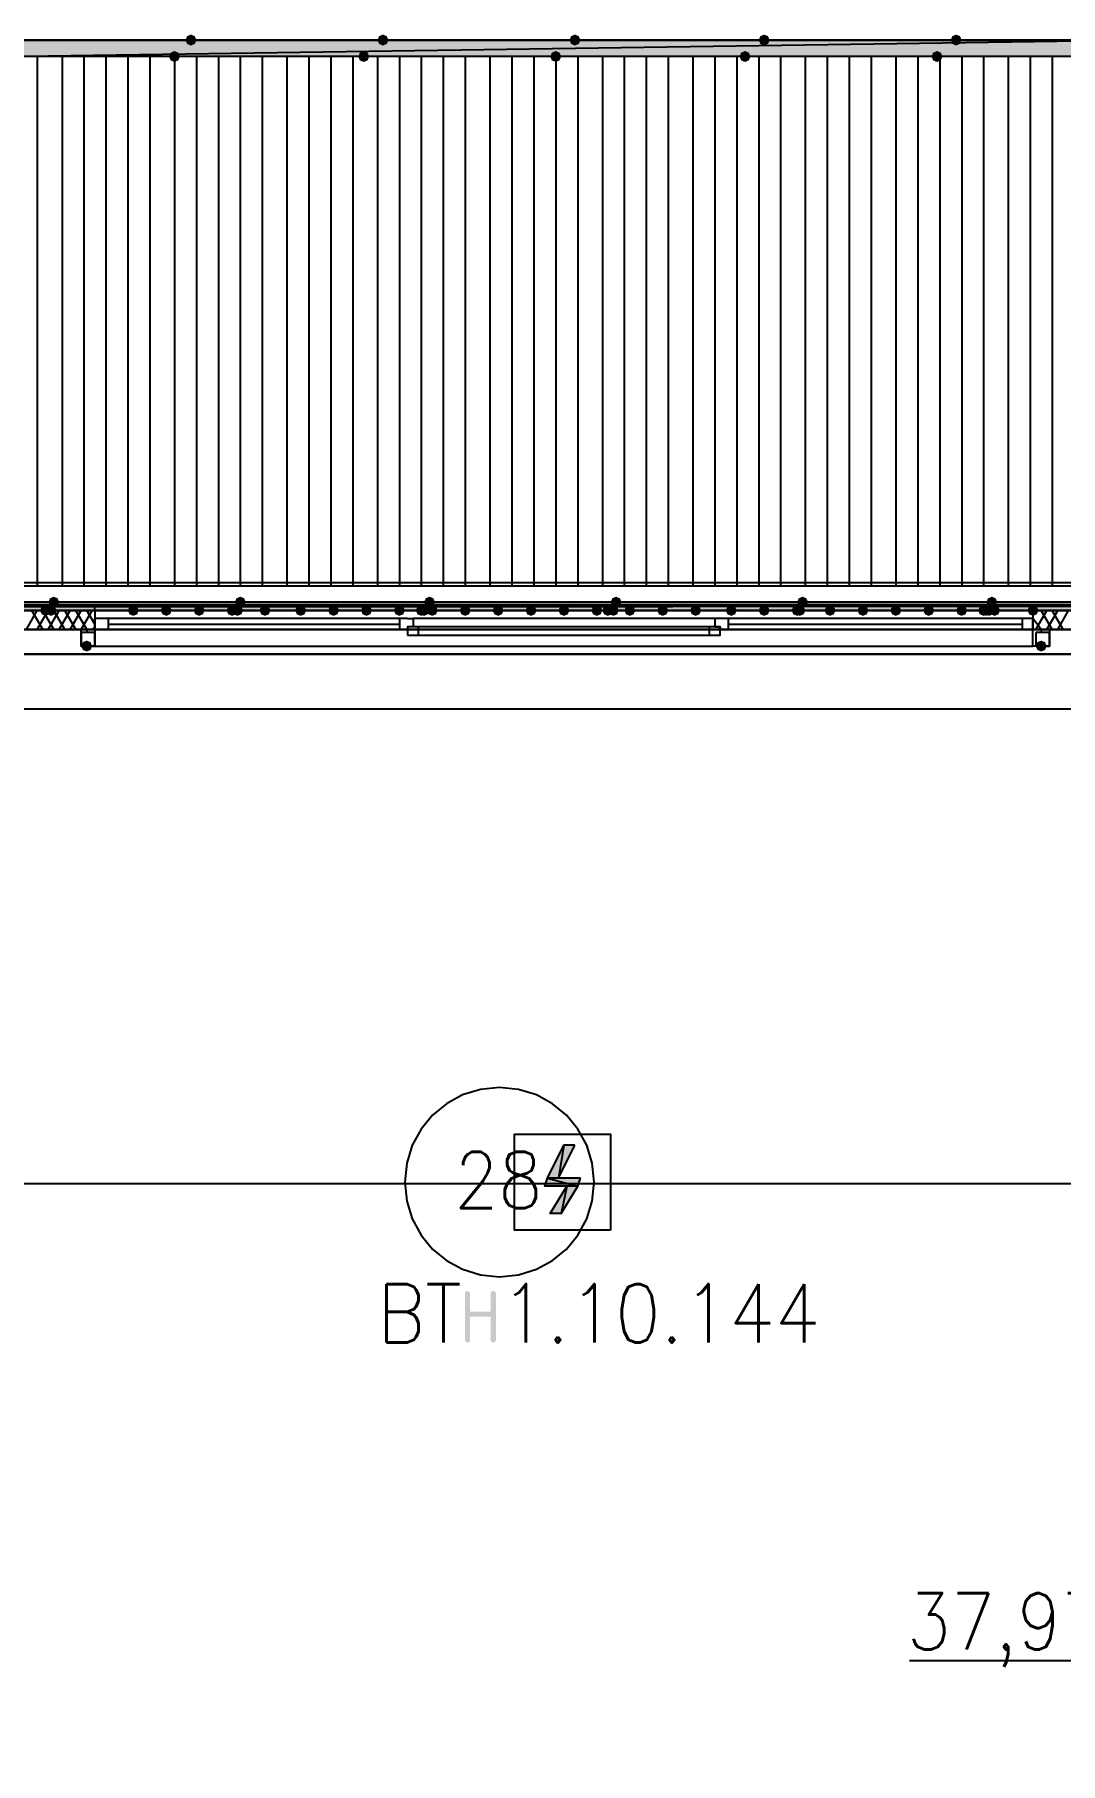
# Model space of a CAD drawing. Header units: millimetres. Extents: x 0 to 420, y 0 to 297.
# Drawn here: x 224.96 to 240.79, y 204.75 to 231.44 of the extents above; entities that cross this region are included whole.
import ezdxf

# ---------------------------------------------------------------- set-up
doc = ezdxf.new("R2010")
doc.units = ezdxf.units.MM
doc.layers.get('0').update_dxf_attribs({"linetype": 'CONTINUOUS'})
doc.styles.get("Standard").update_dxf_attribs({"font": 'STANDARD'})

msp = doc.modelspace()

# ---------------------------------------------------------------- hatches: boundary and pattern name
at = {"true_color": 0x0000fe}
for points in [[(227.457, 231.351667), (227.432129, 231.291871), (227.372333, 231.267), (227.312537, 231.291871), (227.287667, 231.351667), (227.312537, 231.411462), (227.372333, 231.436333), (227.432129, 231.411463)], [(230.420333, 231.351667), (230.395462, 231.291871), (230.335667, 231.267), (230.275871, 231.291871), (230.251, 231.351667), (230.275871, 231.411462), (230.335667, 231.436333), (230.395462, 231.411463)], [(233.383667, 231.351667), (233.358796, 231.291871), (233.299, 231.267), (233.239204, 231.291871), (233.214333, 231.351667), (233.239204, 231.411462), (233.299, 231.436333), (233.358796, 231.411463)], [(236.304667, 231.351667), (236.279796, 231.291871), (236.22, 231.267), (236.160204, 231.291871), (236.135333, 231.351667), (236.160204, 231.411462), (236.22, 231.436333), (236.279796, 231.411463)], [(239.268, 231.351667), (239.243129, 231.291871), (239.183333, 231.267), (239.123538, 231.291871), (239.098667, 231.351667), (239.123537, 231.411462), (239.183333, 231.436333), (239.243129, 231.411463)], [(227.203, 231.097667), (227.178129, 231.037871), (227.118333, 231.013), (227.058538, 231.037871), (227.033667, 231.097667), (227.058537, 231.157462), (227.118333, 231.182333), (227.178129, 231.157463)], [(230.124, 231.097667), (230.099129, 231.037871), (230.039333, 231.013), (229.979537, 231.037871), (229.954667, 231.097667), (229.979537, 231.157462), (230.039333, 231.182333), (230.099129, 231.157463)], [(233.087333, 231.097667), (233.062462, 231.037871), (233.002667, 231.013), (232.942871, 231.037871), (232.918, 231.097667), (232.942871, 231.157462), (233.002667, 231.182333), (233.062462, 231.157463)], [(236.008333, 231.097667), (235.983462, 231.037871), (235.923667, 231.013), (235.863871, 231.037871), (235.839, 231.097667), (235.863871, 231.157462), (235.923667, 231.182333), (235.983462, 231.157463)], [(238.971667, 231.097667), (238.946796, 231.037871), (238.887, 231.013), (238.827204, 231.037871), (238.802333, 231.097667), (238.827204, 231.157462), (238.887, 231.182333), (238.946796, 231.157463)], [(225.213333, 222.546333), (225.188462, 222.486537), (225.128667, 222.461667), (225.068871, 222.486537), (225.044, 222.546333), (225.068871, 222.606129), (225.128667, 222.631), (225.188462, 222.606129)], [(225.298, 222.546333), (225.273129, 222.486537), (225.213333, 222.461667), (225.153538, 222.486537), (225.128667, 222.546333), (225.153537, 222.606129), (225.213333, 222.631), (225.273129, 222.606129)], [(225.298, 222.546333), (225.273129, 222.486537), (225.213333, 222.461667), (225.153538, 222.486537), (225.128667, 222.546333), (225.153537, 222.606129), (225.213333, 222.631), (225.273129, 222.606129)], [(225.340333, 222.673333), (225.315462, 222.613537), (225.255667, 222.588667), (225.195871, 222.613537), (225.171, 222.673333), (225.195871, 222.733129), (225.255667, 222.758), (225.315462, 222.733129)], [(228.092, 222.546333), (228.067129, 222.486537), (228.007333, 222.461667), (227.947538, 222.486537), (227.922667, 222.546333), (227.947537, 222.606129), (228.007333, 222.631), (228.067129, 222.606129)], [(228.176667, 222.546333), (228.151796, 222.486537), (228.092, 222.461667), (228.032204, 222.486537), (228.007333, 222.546333), (228.032204, 222.606129), (228.092, 222.631), (228.151796, 222.606129)], [(228.176667, 222.546333), (228.151796, 222.486537), (228.092, 222.461667), (228.032204, 222.486537), (228.007333, 222.546333), (228.032204, 222.606129), (228.092, 222.631), (228.151796, 222.606129)], [(228.219, 222.673333), (228.194129, 222.613537), (228.134333, 222.588667), (228.074538, 222.613537), (228.049667, 222.673333), (228.074537, 222.733129), (228.134333, 222.758), (228.194129, 222.733129)], [(231.013, 222.546333), (230.988129, 222.486537), (230.928333, 222.461667), (230.868538, 222.486537), (230.843667, 222.546333), (230.868537, 222.606129), (230.928333, 222.631), (230.988129, 222.606129)], [(231.055333, 222.546333), (231.030462, 222.486537), (230.970667, 222.461667), (230.910871, 222.486537), (230.886, 222.546333), (230.910871, 222.606129), (230.970667, 222.631), (231.030462, 222.606129)], [(231.055333, 222.546333), (231.030462, 222.486537), (230.970667, 222.461667), (230.910871, 222.486537), (230.886, 222.546333), (230.910871, 222.606129), (230.970667, 222.631), (231.030462, 222.606129)], [(231.14, 222.673333), (231.115129, 222.613537), (231.055333, 222.588667), (230.995538, 222.613537), (230.970667, 222.673333), (230.995537, 222.733129), (231.055333, 222.758), (231.115129, 222.733129)], [(233.891667, 222.546333), (233.866796, 222.486537), (233.807, 222.461667), (233.747204, 222.486537), (233.722333, 222.546333), (233.747204, 222.606129), (233.807, 222.631), (233.866796, 222.606129)], [(233.976333, 222.546333), (233.951462, 222.486537), (233.891667, 222.461667), (233.831871, 222.486537), (233.807, 222.546333), (233.831871, 222.606129), (233.891667, 222.631), (233.951462, 222.606129)], [(233.976333, 222.546333), (233.951462, 222.486537), (233.891667, 222.461667), (233.831871, 222.486537), (233.807, 222.546333), (233.831871, 222.606129), (233.891667, 222.631), (233.951462, 222.606129)], [(234.018667, 222.673333), (233.993796, 222.613537), (233.934, 222.588667), (233.874204, 222.613537), (233.849333, 222.673333), (233.874204, 222.733129), (233.934, 222.758), (233.993796, 222.733129)], [(236.812667, 222.546333), (236.787796, 222.486537), (236.728, 222.461667), (236.668204, 222.486537), (236.643333, 222.546333), (236.668204, 222.606129), (236.728, 222.631), (236.787796, 222.606129)], [(236.855, 222.546333), (236.830129, 222.486537), (236.770333, 222.461667), (236.710538, 222.486537), (236.685667, 222.546333), (236.710537, 222.606129), (236.770333, 222.631), (236.830129, 222.606129)], [(236.855, 222.546333), (236.830129, 222.486537), (236.770333, 222.461667), (236.710538, 222.486537), (236.685667, 222.546333), (236.710537, 222.606129), (236.770333, 222.631), (236.830129, 222.606129)], [(236.897333, 222.673333), (236.872462, 222.613537), (236.812667, 222.588667), (236.752871, 222.613537), (236.728, 222.673333), (236.752871, 222.733129), (236.812667, 222.758), (236.872462, 222.733129)], [(239.691333, 222.546333), (239.666462, 222.486537), (239.606667, 222.461667), (239.546871, 222.486537), (239.522, 222.546333), (239.546871, 222.606129), (239.606667, 222.631), (239.666462, 222.606129)], [(239.733667, 222.546333), (239.708796, 222.486537), (239.649, 222.461667), (239.589204, 222.486537), (239.564333, 222.546333), (239.589204, 222.606129), (239.649, 222.631), (239.708796, 222.606129)], [(239.776, 222.546333), (239.751129, 222.486537), (239.691333, 222.461667), (239.631538, 222.486537), (239.606667, 222.546333), (239.631537, 222.606129), (239.691333, 222.631), (239.751129, 222.606129)], [(239.818333, 222.673333), (239.793462, 222.613537), (239.733667, 222.588667), (239.673871, 222.613537), (239.649, 222.673333), (239.673871, 222.733129), (239.733667, 222.758), (239.793462, 222.733129)]]:
    msp.add_hatch(color=0, dxfattribs=at).paths.add_polyline_path(points, flags=0)
at = {"true_color": 0x000007}
h = msp.add_hatch(color=0, dxfattribs=at)
h.paths.add_polyline_path([(241.808, 231.097667), (224.451333, 231.097667), (241.808, 231.351667)], flags=0)
h.paths.add_polyline_path([(224.451333, 231.097667), (241.808, 231.351667), (224.451333, 231.351667)], flags=0)
h = msp.add_hatch(color=0, dxfattribs=at)
h.paths.add_polyline_path([(119.507, 222.673333), (381.550333, 222.673333), (119.507, 222.546333)], flags=0)
h.paths.add_polyline_path([(381.550333, 222.673333), (119.507, 222.546333), (381.550333, 222.546333)], flags=0)
for points in [[(226.568, 222.546333), (226.543129, 222.486537), (226.483333, 222.461667), (226.423538, 222.486537), (226.398667, 222.546333), (226.423537, 222.606129), (226.483333, 222.631), (226.543129, 222.606129)], [(227.076, 222.546333), (227.051129, 222.486537), (226.991333, 222.461667), (226.931538, 222.486537), (226.906667, 222.546333), (226.931537, 222.606129), (226.991333, 222.631), (227.051129, 222.606129)], [(227.584, 222.546333), (227.559129, 222.486537), (227.499333, 222.461667), (227.439538, 222.486537), (227.414667, 222.546333), (227.439537, 222.606129), (227.499333, 222.631), (227.559129, 222.606129)], [(228.092, 222.546333), (228.067129, 222.486537), (228.007333, 222.461667), (227.947538, 222.486537), (227.922667, 222.546333), (227.947537, 222.606129), (228.007333, 222.631), (228.067129, 222.606129)], [(228.6, 222.546333), (228.575129, 222.486537), (228.515333, 222.461667), (228.455537, 222.486537), (228.430667, 222.546333), (228.455537, 222.606129), (228.515333, 222.631), (228.575129, 222.606129)], [(229.150333, 222.546333), (229.125462, 222.486537), (229.065667, 222.461667), (229.005871, 222.486537), (228.981, 222.546333), (229.005871, 222.606129), (229.065667, 222.631), (229.125462, 222.606129)], [(229.658333, 222.546333), (229.633463, 222.486537), (229.573667, 222.461667), (229.513871, 222.486537), (229.489, 222.546333), (229.513871, 222.606129), (229.573667, 222.631), (229.633462, 222.606129)], [(230.166333, 222.546333), (230.141462, 222.486537), (230.081667, 222.461667), (230.021871, 222.486537), (229.997, 222.546333), (230.021871, 222.606129), (230.081667, 222.631), (230.141462, 222.606129)], [(230.674333, 222.546333), (230.649463, 222.486537), (230.589667, 222.461667), (230.529871, 222.486537), (230.505, 222.546333), (230.529871, 222.606129), (230.589667, 222.631), (230.649462, 222.606129)], [(231.182333, 222.546333), (231.157462, 222.486537), (231.097667, 222.461667), (231.037871, 222.486537), (231.013, 222.546333), (231.037871, 222.606129), (231.097667, 222.631), (231.157462, 222.606129)], [(231.690333, 222.546333), (231.665462, 222.486537), (231.605667, 222.461667), (231.545871, 222.486537), (231.521, 222.546333), (231.545871, 222.606129), (231.605667, 222.631), (231.665462, 222.606129)], [(232.198333, 222.546333), (232.173463, 222.486537), (232.113667, 222.461667), (232.053871, 222.486537), (232.029, 222.546333), (232.053871, 222.606129), (232.113667, 222.631), (232.173462, 222.606129)], [(232.706333, 222.546333), (232.681462, 222.486537), (232.621667, 222.461667), (232.561871, 222.486537), (232.537, 222.546333), (232.561871, 222.606129), (232.621667, 222.631), (232.681462, 222.606129)], [(233.214333, 222.546333), (233.189462, 222.486537), (233.129667, 222.461667), (233.069871, 222.486537), (233.045, 222.546333), (233.069871, 222.606129), (233.129667, 222.631), (233.189462, 222.606129)], [(233.722333, 222.546333), (233.697462, 222.486537), (233.637667, 222.461667), (233.577871, 222.486537), (233.553, 222.546333), (233.577871, 222.606129), (233.637667, 222.631), (233.697462, 222.606129)], [(234.230333, 222.546333), (234.205462, 222.486537), (234.145667, 222.461667), (234.085871, 222.486537), (234.061, 222.546333), (234.085871, 222.606129), (234.145667, 222.631), (234.205462, 222.606129)], [(234.738333, 222.546333), (234.713462, 222.486537), (234.653667, 222.461667), (234.593871, 222.486537), (234.569, 222.546333), (234.593871, 222.606129), (234.653667, 222.631), (234.713462, 222.606129)], [(235.246333, 222.546333), (235.221462, 222.486537), (235.161667, 222.461667), (235.101871, 222.486537), (235.077, 222.546333), (235.101871, 222.606129), (235.161667, 222.631), (235.221462, 222.606129)], [(235.796667, 222.546333), (235.771796, 222.486537), (235.712, 222.461667), (235.652204, 222.486537), (235.627333, 222.546333), (235.652204, 222.606129), (235.712, 222.631), (235.771796, 222.606129)], [(236.304667, 222.546333), (236.279796, 222.486537), (236.22, 222.461667), (236.160204, 222.486537), (236.135333, 222.546333), (236.160204, 222.606129), (236.22, 222.631), (236.279796, 222.606129)], [(236.812667, 222.546333), (236.787796, 222.486537), (236.728, 222.461667), (236.668204, 222.486537), (236.643333, 222.546333), (236.668204, 222.606129), (236.728, 222.631), (236.787796, 222.606129)], [(237.320667, 222.546333), (237.295796, 222.486537), (237.236, 222.461667), (237.176204, 222.486537), (237.151333, 222.546333), (237.176204, 222.606129), (237.236, 222.631), (237.295796, 222.606129)], [(237.828667, 222.546333), (237.803796, 222.486537), (237.744, 222.461667), (237.684204, 222.486537), (237.659333, 222.546333), (237.684204, 222.606129), (237.744, 222.631), (237.803796, 222.606129)], [(238.336667, 222.546333), (238.311796, 222.486537), (238.252, 222.461667), (238.192204, 222.486537), (238.167333, 222.546333), (238.192204, 222.606129), (238.252, 222.631), (238.311796, 222.606129)], [(238.844667, 222.546333), (238.819796, 222.486537), (238.76, 222.461667), (238.700204, 222.486537), (238.675333, 222.546333), (238.700204, 222.606129), (238.76, 222.631), (238.819796, 222.606129)], [(239.352667, 222.546333), (239.327796, 222.486537), (239.268, 222.461667), (239.208204, 222.486537), (239.183333, 222.546333), (239.208204, 222.606129), (239.268, 222.631), (239.327796, 222.606129)], [(239.860667, 222.546333), (239.835796, 222.486537), (239.776, 222.461667), (239.716204, 222.486537), (239.691333, 222.546333), (239.716204, 222.606129), (239.776, 222.631), (239.835796, 222.606129)], [(240.453333, 222.546333), (240.428462, 222.486537), (240.368667, 222.461667), (240.308871, 222.486537), (240.284, 222.546333), (240.308871, 222.606129), (240.368667, 222.631), (240.428462, 222.606129)], [(225.848333, 221.996), (225.823463, 221.936204), (225.763667, 221.911333), (225.703871, 221.936204), (225.679, 221.996), (225.703871, 222.055796), (225.763667, 222.080667), (225.823462, 222.055796)], [(240.580333, 221.996), (240.555462, 221.936204), (240.495667, 221.911333), (240.435871, 221.936204), (240.411, 221.996), (240.435871, 222.055796), (240.495667, 222.080667), (240.555462, 222.055796)], [(231.600375, 211.28302), (231.600375, 211.9996), (231.610366, 212.029365), (231.640614, 212.039287), (231.670379, 212.029365), (231.680301, 211.9996), (231.680301, 211.720685), (231.998353, 211.720685), (231.998353, 211.9996), (232.008274, 212.029365), (232.03804, 212.039287), (232.068081, 212.029365), (232.078279, 211.9996), (232.078279, 211.28302), (232.068081, 211.253254), (232.03804, 211.243332), (232.008274, 211.253254), (231.998353, 211.28302), (231.998353, 211.64131), (231.680301, 211.64131), (231.680301, 211.28302), (231.670379, 211.253254), (231.640614, 211.243332), (231.610366, 211.253254)]]:
    msp.add_hatch(color=0, dxfattribs=at).paths.add_polyline_path(points, flags=0)
at = {"true_color": 0x000001}
h = msp.add_hatch(color=0, dxfattribs=at)
h.paths.add_polyline_path([(233.299001, 214.291332), (233.129667, 214.291332), (233.045001, 213.783332)], flags=0)
h.paths.add_polyline_path([(233.129667, 214.291332), (233.045001, 213.783332), (232.875667, 213.783332)], flags=0)
h = msp.add_hatch(color=0, dxfattribs=at)
h.paths.add_polyline_path([(233.383667, 213.783332), (232.875667, 213.783332), (233.341334, 213.656332)], flags=0)
h.paths.add_polyline_path([(232.875667, 213.783332), (233.341334, 213.656332), (232.833334, 213.656332)], flags=0)
h = msp.add_hatch(color=0, dxfattribs=at)
h.paths.add_polyline_path([(233.341334, 213.656332), (233.172001, 213.656332), (233.087334, 213.232999)], flags=0)
h.paths.add_polyline_path([(233.172001, 213.656332), (233.087334, 213.232999), (232.918001, 213.232999)], flags=0)

# ---------------------------------------------------------------- linework, layer by layer
at = {"color": 0, "true_color": 0x000007}
for points in [[(241.808, 231.351667), (241.808, 231.097667), (224.451333, 231.097667), (224.451333, 231.351667), (224.451333, 231.097667), (207.052333, 231.097667), (207.052333, 231.351667), (207.052333, 231.097667), (189.653333, 231.097667), (189.653333, 231.351667), (189.653333, 231.097667), (172.254333, 231.097667), (172.254333, 231.351667), (154.897667, 231.351667), (154.897667, 231.097667), (172.254333, 231.097667), (172.254333, 231.351667), (189.653333, 231.351667), (207.052333, 231.351667), (224.451333, 231.351667)], [(241.808, 231.097667), (224.451333, 231.097667), (241.808, 231.351667)], [(224.451333, 231.097667), (241.808, 231.351667), (224.451333, 231.351667)], [(235.415667, 231.351667), (230.843667, 231.351667)], [(381.550333, 230.505), (381.550333, 231.097667), (119.507, 231.097667), (119.507, 230.505), (119.507, 223.52), (119.507, 222.927333), (381.550333, 222.927333), (381.550333, 223.52)], [(224.451333, 222.631), (241.850333, 222.631), (241.850333, 222.969667), (224.451333, 222.969667)], [(119.507, 222.673333), (381.550333, 222.673333), (119.507, 222.546333)], [(381.550333, 222.673333), (119.507, 222.546333), (381.550333, 222.546333)], [(119.507, 222.673333), (119.507, 222.546333), (381.550333, 222.546333), (381.550333, 222.673333)], [(225.890667, 222.25), (225.890667, 222.419333)], [(240.368667, 222.25), (240.368667, 222.419333)], [(392.938, 222.25), (258.868333, 222.25), (258.868333, 191.219667), (242.189, 191.219667), (242.189, 222.25), (108.119333, 222.25), (108.119333, 105.579333), (242.189, 105.579333), (242.189, 136.609667), (258.868333, 136.609667), (258.868333, 105.579333), (392.938, 105.579333)], [(225.679, 222.25), (225.890667, 222.25), (225.890667, 221.996), (225.679, 221.996)], [(225.679, 222.207667), (225.679, 221.996), (225.890667, 221.996), (225.890667, 222.207667)], [(230.716667, 222.165333), (230.886, 222.165333), (230.886, 222.292333), (230.716667, 222.292333)], [(235.542667, 222.292333), (235.373333, 222.292333), (235.373333, 222.165333), (235.542667, 222.165333)], [(240.368667, 222.25), (240.622667, 222.25), (240.622667, 221.996), (240.368667, 221.996)], [(240.411, 222.207667), (240.411, 221.996), (240.622667, 221.996), (240.622667, 222.207667)], [(242.189, 221.869), (242.189, 191.219667), (258.868333, 191.219667), (258.868333, 221.869), (392.557, 221.869), (392.557, 105.918), (258.868333, 105.918), (258.868333, 136.609667), (242.189, 136.609667), (242.189, 105.918), (108.500333, 105.918), (108.500333, 221.869)]]:
    msp.add_lwpolyline(points, close=True, dxfattribs=at)
for points in [[(241.808, 231.351667), (224.451333, 231.351667)], [(230.843667, 231.351667), (235.415667, 231.351667)], [(225.890667, 222.546333), (225.890667, 222.631), (240.368667, 222.631), (240.368667, 222.546333)], [(119.507, 222.546333), (381.550333, 222.546333), (119.507, 222.546333), (381.550333, 222.546333)], [(119.507, 222.546333), (381.550333, 222.546333)], [(119.507, 222.546333), (381.550333, 222.546333)], [(225.890667, 222.546333), (223.012, 222.546333)], [(224.832333, 222.25), (225.001667, 222.546333)], [(225.086333, 222.25), (224.917, 222.546333)], [(225.001667, 222.25), (225.171, 222.546333)], [(225.255667, 222.25), (225.086333, 222.546333)], [(225.171, 222.25), (225.340333, 222.546333)], [(225.425, 222.25), (225.255667, 222.546333)], [(225.340333, 222.25), (225.509667, 222.546333)], [(225.594333, 222.25), (225.425, 222.546333)], [(225.509667, 222.25), (225.679, 222.546333)], [(225.763667, 222.25), (225.594333, 222.546333)], [(225.679, 222.25), (225.848333, 222.546333)], [(225.890667, 222.334667), (225.763667, 222.546333)], [(225.890667, 222.546333), (225.890667, 222.419333), (225.890667, 222.25)], [(225.890667, 222.546333), (225.890667, 222.419333)], [(225.890667, 222.25), (226.102333, 222.25), (226.102333, 222.419333), (225.890667, 222.419333)], [(230.589667, 222.419333), (226.102333, 222.419333)], [(230.716667, 222.419333), (230.589667, 222.419333), (230.589667, 222.25), (230.716667, 222.25)], [(230.716667, 222.419333), (230.801333, 222.419333), (230.801333, 222.292333), (230.716667, 222.292333), (230.716667, 222.25)], [(235.458, 222.419333), (230.801333, 222.419333)], [(235.585, 222.419333), (235.458, 222.419333), (235.458, 222.292333), (235.542667, 222.292333), (235.542667, 222.25), (235.585, 222.25)], [(235.585, 222.25), (235.669667, 222.25), (235.669667, 222.419333), (235.585, 222.419333)], [(240.199333, 222.419333), (235.669667, 222.419333)], [(240.368667, 222.419333), (240.199333, 222.419333), (240.199333, 222.25), (240.368667, 222.25)], [(240.368667, 222.461667), (240.411, 222.546333)], [(240.368667, 222.546333), (240.368667, 222.419333), (240.368667, 222.25)], [(240.368667, 222.546333), (240.368667, 222.419333)], [(243.289667, 222.546333), (240.368667, 222.546333)], [(240.495667, 222.25), (240.368667, 222.419333)], [(240.411, 222.25), (240.580333, 222.546333)], [(240.665, 222.25), (240.495667, 222.546333)], [(240.580333, 222.25), (240.749667, 222.546333)], [(240.834333, 222.25), (240.665, 222.546333)], [(240.749667, 222.25), (240.919, 222.546333)], [(223.012, 222.25), (225.890667, 222.25)], [(225.763667, 222.25), (225.763667, 222.207667)], [(225.848333, 222.25), (225.890667, 222.292333)], [(233.129667, 222.25), (225.890667, 222.25), (225.890667, 222.123)], [(233.129667, 222.25), (225.890667, 222.25), (225.890667, 222.123)], [(225.890667, 222.25), (240.368667, 222.25)], [(225.890667, 222.123), (225.890667, 221.996), (233.129667, 221.996)], [(225.890667, 222.123), (225.890667, 221.996), (233.129667, 221.996)], [(226.102333, 222.334667), (230.589667, 222.334667)], [(226.102333, 222.25), (230.589667, 222.25)], [(235.373333, 222.292333), (230.886, 222.292333)], [(230.886, 222.25), (235.373333, 222.25)], [(230.886, 222.165333), (235.373333, 222.165333)], [(230.886, 222.165333), (235.373333, 222.165333)], [(240.368667, 222.123), (240.368667, 222.25), (233.129667, 222.25)], [(240.368667, 222.123), (240.368667, 222.25), (233.129667, 222.25)], [(233.129667, 221.996), (240.368667, 221.996), (240.368667, 222.123)], [(233.129667, 221.996), (240.368667, 221.996), (240.368667, 222.123)], [(235.669667, 222.334667), (240.199333, 222.334667)], [(235.669667, 222.25), (240.199333, 222.25)], [(240.368667, 222.25), (242.189, 222.25)], [(240.495667, 222.25), (240.495667, 222.207667)], [(233.595333, 213.719833), (233.565661, 214.014177), (233.480561, 214.288329), (233.345905, 214.536416), (233.167566, 214.752566), (232.951416, 214.930905), (232.703329, 215.065561), (232.429177, 215.150661), (232.134833, 215.180333), (231.84049, 215.150661), (231.566338, 215.065561), (231.318251, 214.930905), (231.102101, 214.752566), (230.923762, 214.536416), (230.789106, 214.288329), (230.704005, 214.014177), (230.674333, 213.719833)], [(232.367667, 214.460666), (233.849334, 214.460666)], [(230.674333, 213.719833), (230.704005, 213.42549), (230.789106, 213.151338), (230.923762, 212.903251), (231.102101, 212.687101), (231.318251, 212.508762), (231.566338, 212.374106), (231.84049, 212.289005), (232.134833, 212.259333), (232.429177, 212.289005), (232.703329, 212.374106), (232.951416, 212.508762), (233.167566, 212.687101), (233.345905, 212.903251), (233.480561, 213.151338), (233.565661, 213.42549), (233.595333, 213.719833)], [(238.463667, 206.332667), (241.469333, 206.332667)]]:
    msp.add_lwpolyline(points, dxfattribs=at)
at = {"color": 0, "true_color": 0x0000fd}
for points in [[(225.001667, 231.097667), (225.001667, 222.927333)], [(225.382667, 231.097667), (225.382667, 222.927333)], [(225.721333, 231.097667), (225.721333, 222.927333)], [(226.06, 231.097667), (226.06, 222.927333)], [(226.398667, 231.097667), (226.398667, 222.927333)], [(226.737333, 231.097667), (226.737333, 222.927333)], [(227.118333, 231.097667), (227.118333, 222.927333)], [(227.457, 231.097667), (227.457, 222.927333)], [(227.795667, 231.097667), (227.795667, 222.927333)], [(228.134333, 231.097667), (228.134333, 222.927333)], [(228.473, 231.097667), (228.473, 222.927333)], [(228.854, 231.097667), (228.854, 222.927333)], [(229.192667, 231.097667), (229.192667, 222.927333)], [(229.531333, 231.097667), (229.531333, 222.927333)], [(229.87, 231.097667), (229.87, 222.927333)], [(230.251, 231.097667), (230.251, 222.927333)], [(230.589667, 231.097667), (230.589667, 222.927333)], [(230.928333, 231.097667), (230.928333, 222.927333)], [(231.267, 231.097667), (231.267, 222.927333)], [(231.605667, 231.097667), (231.605667, 222.927333)], [(231.986667, 231.097667), (231.986667, 222.927333)], [(232.325333, 231.097667), (232.325333, 222.927333)], [(232.664, 231.097667), (232.664, 222.927333)], [(233.002667, 231.097667), (233.002667, 222.927333)], [(233.341333, 231.097667), (233.341333, 222.927333)], [(233.722333, 231.097667), (233.722333, 222.927333)], [(234.061, 231.097667), (234.061, 222.927333)], [(234.399667, 231.097667), (234.399667, 222.927333)], [(234.738333, 231.097667), (234.738333, 222.927333)], [(235.119333, 231.097667), (235.119333, 222.927333)], [(235.458, 231.097667), (235.458, 222.927333)], [(235.796667, 231.097667), (235.796667, 222.927333)], [(236.135333, 231.097667), (236.135333, 222.927333)], [(236.474, 231.097667), (236.474, 222.927333)], [(236.855, 231.097667), (236.855, 222.927333)], [(237.193667, 231.097667), (237.193667, 222.927333)], [(237.532333, 231.097667), (237.532333, 222.927333)], [(237.871, 231.097667), (237.871, 222.927333)], [(238.252, 231.097667), (238.252, 222.927333)], [(238.590667, 231.097667), (238.590667, 222.927333)], [(238.929333, 231.097667), (238.929333, 222.927333)], [(239.268, 231.097667), (239.268, 222.927333)], [(239.606667, 231.097667), (239.606667, 222.927333)], [(239.987667, 231.097667), (239.987667, 222.927333)], [(240.326333, 231.097667), (240.326333, 222.927333)], [(240.665, 231.097667), (240.665, 222.927333)]]:
    msp.add_lwpolyline(points, dxfattribs=at)
at = {"color": 0, "true_color": 0x0000ab}
msp.add_lwpolyline([(224.578333, 204.131333), (242.189, 204.131333), (242.189, 222.25), (224.578333, 222.25)], close=True, dxfattribs=at)
at = {"color": 0, "true_color": 0x0000fe}
msp.add_lwpolyline([(242.189, 221.869), (108.500333, 221.869), (108.500333, 105.918), (242.189, 105.918), (242.189, 136.609667), (258.868333, 136.609667), (258.868333, 105.918), (392.557, 105.918), (392.557, 221.869), (258.868333, 221.869), (258.868333, 191.219667), (242.189, 191.219667)], close=True, dxfattribs=at)
at = {"color": 0, "true_color": 0x000006}
msp.add_lwpolyline([(114.342335, 107.526666), (368.215334, 107.526666), (379.899333, 107.526666), (379.899333, 221.022332), (115.908668, 221.022332), (115.908668, 218.778666), (121.496668, 218.778666), (121.496668, 164.591999)], dxfattribs=at)
at = {"color": 0, "true_color": 0x000001}
for points in [[(233.849334, 212.978999), (232.367667, 212.978999), (232.367667, 214.460666), (233.849334, 214.460666)], [(233.129667, 214.291332), (233.045001, 213.783332), (232.875667, 213.783332)], [(233.299001, 214.291332), (233.129667, 214.291332), (233.045001, 213.783332)], [(232.875667, 213.783332), (233.341334, 213.656332), (232.833334, 213.656332)], [(233.383667, 213.783332), (232.875667, 213.783332), (233.341334, 213.656332)], [(233.172001, 213.656332), (233.087334, 213.232999), (232.918001, 213.232999)], [(233.341334, 213.656332), (233.172001, 213.656332), (233.087334, 213.232999)]]:
    msp.add_lwpolyline(points, close=True, dxfattribs=at)
msp.add_lwpolyline([(162.898668, 189.229999), (177.715334, 189.229999), (177.715334, 204.131333), (181.059668, 204.131333), (181.059668, 189.229999), (195.072001, 189.229999), (195.072001, 204.131333), (198.458668, 204.131333), (198.458668, 189.229999), (211.709001, 189.229999), (212.428667, 189.229999), (212.428667, 189.949666), (212.428667, 204.131333), (215.688334, 204.131333), (215.688334, 213.698666), (233.087334, 213.698666), (267.716001, 213.698666), (267.716001, 197.315666), (264.244667, 197.315666), (264.244667, 189.526333), (281.855334, 189.526333)], dxfattribs=at)

# ---------------------------------------------------------------- texts
at = {"color": 0, "true_color": 0x000007, "attachment_point": 1}
for s, insert, char_height, width in [('28', (231.43633, 214.189696), 0.872032, 1.06581688), ('BT', (230.250993, 212.144903), 0.90157, 1.30226779), ('1.10.144', (232.155993, 212.144903), 0.90157, 4.10715199), ('37,97', (238.42133, 207.374036), 0.872032, 2.76143456)]:
    msp.add_mtext(s, dxfattribs=dict(at, insert=insert, char_height=char_height, width=width))

doc.saveas('drawing.dxf')
